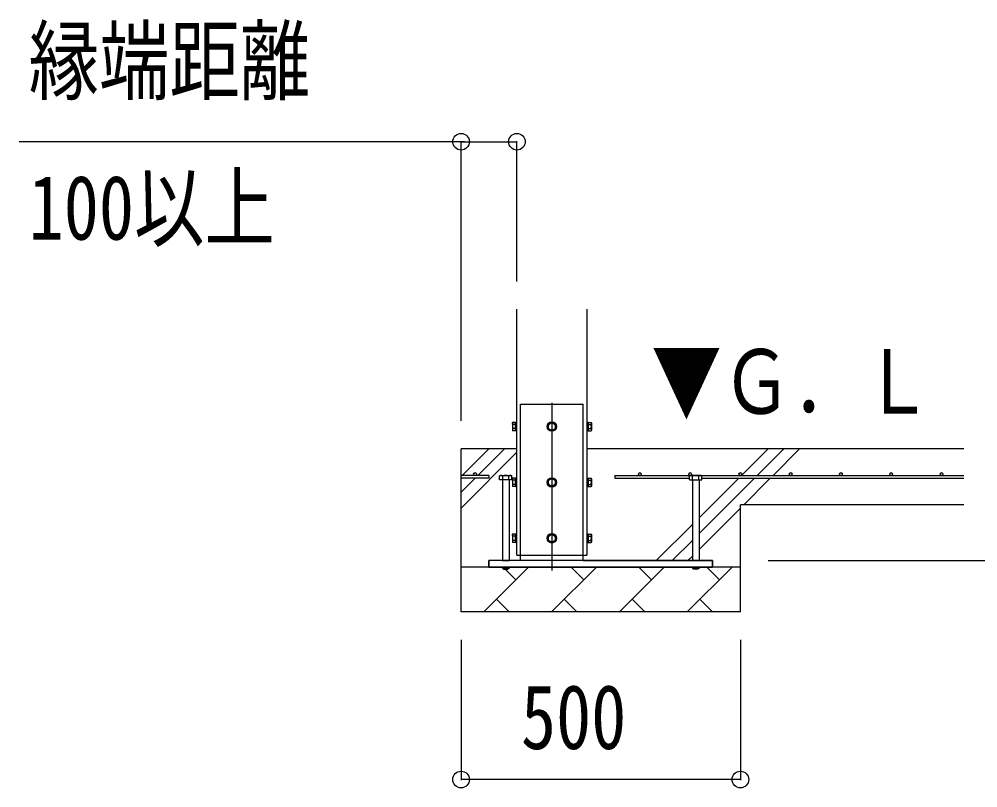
# Model space of a CAD drawing. Units: millimetres, scale not verified. Extents: x -14718 to 14718, y -10395 to 10395.
# Drawn here: x -1507 to 209, y -6094 to -4718 of the extents above; entities that cross this region are included whole.
import ezdxf
from ezdxf.enums import TextEntityAlignment as Align

# ---------------------------------------------------------------- set-up
doc = ezdxf.new("R2010")
doc.units = ezdxf.units.MM
doc.header["$LTSCALE"] = 40
for name, color, linetype in [('0-4_YKK_12', 2, 'Continuous'), ('0-5_YKK_13', 4, 'Continuous'), ('0-6_YKK_A1', 4, 'Continuous'), ('0-7_YKK_D', 6, 'Continuous')]:
    doc.layers.add(name, color=color, linetype=linetype)
doc.styles.add('ＭＳ ゴシック', font='')
doc.styles.get('ＭＳ ゴシック').set_extended_font_data('MS Gothic')

msp = doc.modelspace()

# ---------------------------------------------------------------- linework, layer by layer
at = {"layer": '0-4_YKK_12'}
msp.add_line((-553.93, -5405), (-553.93, -5705), dxfattribs=at)
at = {"layer": '0-5_YKK_13'}
for p, q in [((-609.93, -5677.5), (-609.93, -5407.5)), ((-609.93, -5407.5), (-497.93, -5407.5)), ((-497.93, -5677.5), (-497.93, -5407.5)), ((-624.63, -5441.01), (-624.05, -5440.01)), ((-624.63, -5441.01), (-624.63, -5454)), ((-624.63, -5454), (-624.05, -5455.01)), ((-619.13, -5440.01), (-624.05, -5440.01)), ((-619.13, -5443.75), (-624.05, -5443.75)), ((-619.13, -5451.25), (-624.05, -5451.25)), ((-619.13, -5455.01), (-624.05, -5455.01)), ((-619.13, -5440.01), (-619.13, -5455.01)), ((-617.53, -5440.46), (-619.13, -5440.46)), ((-619.13, -5447), (-619.13, -5440.46)), ((-619.13, -5447), (-617.53, -5447)), ((-619.13, -5448), (-617.53, -5448)), ((-619.13, -5454.55), (-619.13, -5448)), ((-619.13, -5454.55), (-617.53, -5454.55)), ((-617.53, -5447), (-617.53, -5440.46)), ((-617.53, -5454.55), (-617.53, -5448)), ((-490.33, -5440.45), (-488.73, -5440.45)), ((-490.33, -5447), (-490.33, -5440.45)), ((-488.73, -5447), (-490.33, -5447)), ((-488.73, -5448), (-490.33, -5448)), ((-490.33, -5454.55), (-490.33, -5448)), ((-488.73, -5454.55), (-490.33, -5454.55)), ((-488.73, -5439.99), (-483.81, -5439.99)), ((-488.73, -5439.99), (-488.73, -5455.01)), ((-488.73, -5447), (-488.73, -5440.45)), ((-488.73, -5443.75), (-483.81, -5443.75)), ((-488.73, -5454.55), (-488.73, -5448)), ((-488.73, -5451.25), (-483.81, -5451.25)), ((-488.73, -5455.01), (-483.81, -5455.01)), ((-483.23, -5441), (-483.81, -5439.99)), ((-483.23, -5454), (-483.81, -5455.01)), ((-483.23, -5441), (-483.23, -5454)), ((-645.93, -5535), (-647.4, -5535.85)), ((-645.93, -5535), (-626.93, -5535)), ((-641.92, -5543), (-641.92, -5535.85)), ((-630.95, -5543), (-630.95, -5535.85)), ((-626.93, -5535), (-625.46, -5535.85)), ((-625.46, -5543), (-625.46, -5535.85)), ((-624.63, -5541.01), (-624.05, -5540.01)), ((-624.63, -5541.01), (-624.63, -5554)), ((-619.13, -5540.01), (-624.05, -5540.01)), ((-619.13, -5540.01), (-619.13, -5555.01)), ((-617.53, -5540.46), (-619.13, -5540.46)), ((-619.13, -5547), (-619.13, -5540.46)), ((-617.53, -5547), (-617.53, -5540.46)), ((-490.33, -5540.45), (-488.73, -5540.45)), ((-490.33, -5547), (-490.33, -5540.45)), ((-488.73, -5539.99), (-483.81, -5539.99)), ((-488.73, -5539.99), (-488.73, -5555.01)), ((-488.73, -5547), (-488.73, -5540.45)), ((-483.23, -5541), (-483.81, -5539.99)), ((-483.23, -5541), (-483.23, -5554)), ((-305.93, -5535), (-307.4, -5535.85)), ((-307.4, -5543), (-307.4, -5535.85)), ((-286.93, -5535), (-305.93, -5535)), ((-301.92, -5543), (-301.92, -5535.85)), ((-290.95, -5543), (-290.95, -5535.85)), ((-286.93, -5535), (-285.46, -5535.85)), ((-642.43, -5543), (-642.43, -5687.5)), ((-630.43, -5543), (-630.43, -5687.5)), ((-624.63, -5554), (-624.05, -5555.01)), ((-619.13, -5543.75), (-624.05, -5543.75)), ((-619.13, -5551.25), (-624.05, -5551.25)), ((-619.13, -5555.01), (-624.05, -5555.01)), ((-619.13, -5547), (-617.53, -5547)), ((-619.13, -5548), (-617.53, -5548)), ((-619.13, -5554.55), (-619.13, -5548)), ((-619.13, -5554.55), (-617.53, -5554.55)), ((-617.53, -5554.55), (-617.53, -5548)), ((-488.73, -5547), (-490.33, -5547)), ((-488.73, -5548), (-490.33, -5548)), ((-490.33, -5554.55), (-490.33, -5548)), ((-488.73, -5554.55), (-490.33, -5554.55)), ((-488.73, -5543.75), (-483.81, -5543.75)), ((-488.73, -5554.55), (-488.73, -5548)), ((-488.73, -5551.25), (-483.81, -5551.25)), ((-488.73, -5555.01), (-483.81, -5555.01)), ((-483.23, -5554), (-483.81, -5555.01)), ((-302.43, -5543), (-302.43, -5687.5)), ((-290.43, -5543), (-290.43, -5687.5)), ((-624.63, -5641.01), (-624.05, -5640.01)), ((-624.63, -5641.01), (-624.63, -5654)), ((-619.13, -5640.01), (-624.05, -5640.01)), ((-619.13, -5643.75), (-624.05, -5643.75)), ((-619.13, -5640.01), (-619.13, -5655.01)), ((-617.53, -5640.46), (-619.13, -5640.46)), ((-619.13, -5647), (-619.13, -5640.46)), ((-617.53, -5647), (-617.53, -5640.46)), ((-490.33, -5640.45), (-488.73, -5640.45)), ((-490.33, -5647), (-490.33, -5640.45)), ((-488.73, -5639.99), (-483.81, -5639.99)), ((-488.73, -5639.99), (-488.73, -5655.01)), ((-488.73, -5647), (-488.73, -5640.45)), ((-488.73, -5643.75), (-483.81, -5643.75)), ((-483.23, -5641), (-483.81, -5639.99)), ((-483.23, -5641), (-483.23, -5654)), ((-624.63, -5654), (-624.05, -5655.01)), ((-619.13, -5651.25), (-624.05, -5651.25)), ((-619.13, -5655.01), (-624.05, -5655.01)), ((-619.13, -5647), (-617.53, -5647)), ((-619.13, -5648), (-617.53, -5648)), ((-619.13, -5654.55), (-619.13, -5648)), ((-619.13, -5654.55), (-617.53, -5654.55)), ((-617.53, -5654.55), (-617.53, -5648)), ((-488.73, -5647), (-490.33, -5647)), ((-488.73, -5648), (-490.33, -5648)), ((-490.33, -5654.55), (-490.33, -5648)), ((-488.73, -5654.55), (-490.33, -5654.55)), ((-488.73, -5654.55), (-488.73, -5648)), ((-488.73, -5651.25), (-483.81, -5651.25)), ((-488.73, -5655.01), (-483.81, -5655.01)), ((-483.23, -5654), (-483.81, -5655.01)), ((-609.93, -5687.5), (-609.93, -5677.5)), ((-497.93, -5687.5), (-497.93, -5677.5)), ((-266.43, -5687.5), (-666.43, -5687.5)), ((-666.43, -5699.5), (-666.43, -5687.5)), ((-642.43, -5687.5), (-630.43, -5687.5)), ((-290.43, -5687.5), (-302.43, -5687.5)), ((-266.43, -5699.5), (-266.43, -5687.5)), ((-666.43, -5699.5), (-266.43, -5699.5)), ((-642.43, -5701), (-630.43, -5701)), ((-290.43, -5701), (-302.43, -5701))]:
    msp.add_line(p, q, dxfattribs=at)
for points in [[(-616.43, -5439), (-617.53, -5439), (-617.53, -5456), (-616.43, -5456)], [(-491.43, -5439), (-490.33, -5439), (-490.33, -5456), (-491.43, -5456)], [(-625.46, -5543), (-647.4, -5543), (-647.4, -5535.85)], [(-616.43, -5539), (-617.53, -5539), (-617.53, -5556), (-616.43, -5556)], [(-491.43, -5539), (-490.33, -5539), (-490.33, -5556), (-491.43, -5556)], [(-307.4, -5543), (-285.46, -5543), (-285.46, -5535.85)], [(-616.43, -5639), (-617.53, -5639), (-617.53, -5656), (-616.43, -5656)], [(-491.43, -5639), (-490.33, -5639), (-490.33, -5656), (-491.43, -5656)], [(-642.43, -5699.5), (-642.43, -5701), (-640.43, -5703), (-632.43, -5703)], [(-630.43, -5699.5), (-630.43, -5701), (-632.43, -5703)], [(-302.43, -5699.5), (-302.43, -5701), (-300.43, -5703)], [(-290.43, -5699.5), (-290.43, -5701), (-292.43, -5703), (-300.43, -5703)]]:
    msp.add_lwpolyline(points, dxfattribs=at)
for points in [[(-553.93, -5439.99), (-560.43, -5443.75), (-560.43, -5451.25), (-553.93, -5455.01), (-547.43, -5451.25), (-547.43, -5443.75)], [(-553.93, -5539.99), (-560.43, -5543.75), (-560.43, -5551.25), (-553.93, -5555.01), (-547.43, -5551.25), (-547.43, -5543.75)], [(-553.93, -5639.99), (-560.43, -5643.75), (-560.43, -5651.25), (-553.93, -5655.01), (-547.43, -5651.25), (-547.43, -5643.75)]]:
    msp.add_lwpolyline(points, close=True, dxfattribs=at)
for centre, radius in [((-553.93, -5447.5), 8.5), ((-553.93, -5447.5), 6.5), ((-553.93, -5547.5), 8.5), ((-553.93, -5547.5), 6.5), ((-553.93, -5647.5), 8.5), ((-553.93, -5647.5), 6.5)]:
    msp.add_circle(centre, radius, dxfattribs=at)
for centre, radius, start, end in [((-621.33, -5441.88), 3.31, 145.51973, 214.48027), ((-612.21, -5447.5), 12.42, 162.41205, 197.58795), ((-621.31, -5453.13), 3.32, 145.61575, 214.38425), ((-553.93, -5447.5), 7.05, 157.21814, 202.78186), ((-553.93, -5447.5), 7.05, 97.21814, 142.78186), ((-553.93, -5447.5), 7.05, 217.21814, 262.78186), ((-553.93, -5447.5), 7.05, 37.21814, 82.78186), ((-553.93, -5447.5), 7.05, 277.21814, 322.78186), ((-553.93, -5447.5), 7.05, 337.21814, 22.78186), ((-486.55, -5441.87), 3.32, 325.61575, 34.38425), ((-495.65, -5447.5), 12.42, 342.41205, 17.58795), ((-486.55, -5453.13), 3.32, 325.61575, 34.38425), ((-644.66, -5539.86), 4.86, 55.61575, 124.38425), ((-636.43, -5553.15), 18.15, 72.41205, 107.58795), ((-628.2, -5539.86), 4.86, 55.61575, 124.38425), ((-621.33, -5541.88), 3.31, 145.51973, 214.48027), ((-553.93, -5547.5), 7.05, 97.21814, 142.78186), ((-553.93, -5547.5), 7.05, 37.21814, 82.78186), ((-486.55, -5541.87), 3.32, 325.61575, 34.38425), ((-304.66, -5539.86), 4.86, 55.61575, 124.38425), ((-296.43, -5553.15), 18.15, 72.41205, 107.58795), ((-288.2, -5539.86), 4.86, 55.61575, 124.38425), ((-612.21, -5547.5), 12.42, 162.41205, 197.58795), ((-621.31, -5553.13), 3.32, 145.61575, 214.38425), ((-553.93, -5547.5), 7.05, 157.21814, 202.78186), ((-553.93, -5547.5), 7.05, 217.21814, 262.78186), ((-553.93, -5547.5), 7.05, 277.21814, 322.78186), ((-553.93, -5547.5), 7.05, 337.21814, 22.78186), ((-495.65, -5547.5), 12.42, 342.41205, 17.58795), ((-486.55, -5553.13), 3.32, 325.61575, 34.38425), ((-621.33, -5641.88), 3.31, 145.51973, 214.48027), ((-612.21, -5647.5), 12.42, 162.41205, 197.58795), ((-553.93, -5647.5), 7.05, 157.21814, 202.78186), ((-553.93, -5647.5), 7.05, 97.21814, 142.78186), ((-553.93, -5647.5), 7.05, 37.21814, 82.78186), ((-553.93, -5647.5), 7.05, 337.21814, 22.78186), ((-486.55, -5641.87), 3.32, 325.61575, 34.38425), ((-495.65, -5647.5), 12.42, 342.41205, 17.58795), ((-621.31, -5653.13), 3.32, 145.61575, 214.38425), ((-553.93, -5647.5), 7.05, 217.21814, 262.78186), ((-553.93, -5647.5), 7.05, 277.21814, 322.78186), ((-486.55, -5653.13), 3.32, 325.61575, 34.38425)]:
    msp.add_arc(centre, radius, start, end, dxfattribs=at)
at = {"layer": '0-6_YKK_A1'}
for p, q in [((-616.43, -5677.5), (-616.43, -5237.5)), ((-491.43, -5237.5), (-491.43, -5677.5)), ((-616.43, -5487.5), (-716.43, -5487.5)), ((-716.43, -5779.5), (-716.43, -5487.5)), ((-714.5, -5535), (-667, -5487.5)), ((-686.22, -5535), (-638.72, -5487.5)), ((183.57, -5487.5), (-491.43, -5487.5)), ((-214.5, -5535), (-167, -5487.5)), ((-186.22, -5535), (-138.72, -5487.5)), ((-157.93, -5535), (-110.43, -5487.5)), ((-716.43, -5593.5), (-616.43, -5493.5)), ((-666.43, -5535), (-716.43, -5535)), ((-716.43, -5565.21), (-691.22, -5540)), ((-666.43, -5540), (-716.43, -5540)), ((-666.43, -5535), (-666.43, -5540)), ((-441.43, -5535), (183.57, -5535)), ((-441.43, -5535), (-441.43, -5540)), ((-441.43, -5540), (-307.4, -5540)), ((-290.43, -5639.21), (-191.22, -5540)), ((-290.43, -5610.93), (-219.5, -5540)), ((-285.46, -5540), (183.57, -5540)), ((-210.43, -5587.5), (-162.93, -5540)), ((-290.43, -5667.5), (-216.43, -5593.5)), ((-216.43, -5779.5), (-216.43, -5587.5)), ((183.57, -5587.5), (-216.43, -5587.5)), ((-367, -5687.5), (-302.43, -5622.93)), ((-338.72, -5687.5), (-302.43, -5651.21)), ((-616.43, -5677.5), (-491.43, -5677.5)), ((-310.43, -5687.5), (-302.43, -5679.5)), ((-497.93, -5687.5), (-266.43, -5687.5)), ((-266.43, -5687.5), (-266.43, -5699.5)), ((-216.43, -5699.5), (-716.43, -5699.5)), ((-675.69, -5779.5), (-595.69, -5699.5)), ((-618.36, -5722.16), (-637.52, -5703)), ((-554.27, -5779.5), (-474.27, -5699.5)), ((-496.93, -5722.16), (-519.6, -5699.5)), ((-432.85, -5779.5), (-352.85, -5699.5)), ((-375.51, -5722.16), (-398.17, -5699.5)), ((-311.43, -5779.5), (-231.43, -5699.5)), ((-254.09, -5722.16), (-276.75, -5699.5)), ((-653.03, -5756.84), (-630.37, -5779.5)), ((-531.61, -5756.84), (-508.95, -5779.5)), ((-410.19, -5756.84), (-387.53, -5779.5)), ((-288.77, -5756.84), (-266.11, -5779.5)), ((-216.43, -5779.5), (-716.43, -5779.5))]:
    msp.add_line(p, q, dxfattribs=at)
msp.add_lwpolyline([(-609.93, -5687.5), (-666.43, -5687.5), (-666.43, -5699.5)], dxfattribs=at)
for centre in [(-691.43, -5532.5), (-396.43, -5532.5), (-306.43, -5532.5), (-216.43, -5532.5), (-126.43, -5532.5), (-36.43, -5532.5), (53.57, -5532.5), (143.57, -5532.5)]:
    msp.add_circle(centre, 2.5, dxfattribs=at)
at = {"layer": '0-7_YKK_D'}
for p, q in [((-710.43, -4937.5), (-1507.37, -4937.5)), ((-716.43, -5437.5), (-716.43, -4936.5)), ((-716.43, -4937.5), (-616.43, -4937.5)), ((-616.43, -5187.5), (-616.43, -4936.5)), ((-166.43, -5687.5), (784.57, -5687.5)), ((-716.43, -5829.5), (-716.43, -6080.5)), ((-216.43, -5829.5), (-216.43, -6080.5)), ((-216.43, -6079.5), (-716.43, -6079.5))]:
    msp.add_line(p, q, dxfattribs=at)
for centre in [(-716.43, -4937.5), (-616.43, -4937.5), (-716.43, -6079.5), (-216.43, -6079.5)]:
    msp.add_circle(centre, 14.88, dxfattribs=at)

# ---------------------------------------------------------------- texts
at = {"layer": '0-6_YKK_A1', "style": 'ＭＳ ゴシック', "width": 0.8}
msp.add_text('▼Ｇ．Ｌ', height=115.5, dxfattribs=at).set_placement((-376, -5459.05), align=Align.BOTTOM_LEFT)
at = {"layer": '0-7_YKK_D', "style": 'ＭＳ ゴシック', "width": 0.8}
for s, p in [('縁端距離', (-1490.43, -4885)), ('100以上', (-1490.43, -5147.5)), ('500', (-609.23, -6059.5))]:
    msp.add_text(s, height=115.5, dxfattribs=at).set_placement(p, align=Align.BOTTOM_LEFT)

doc.saveas('drawing.dxf')
